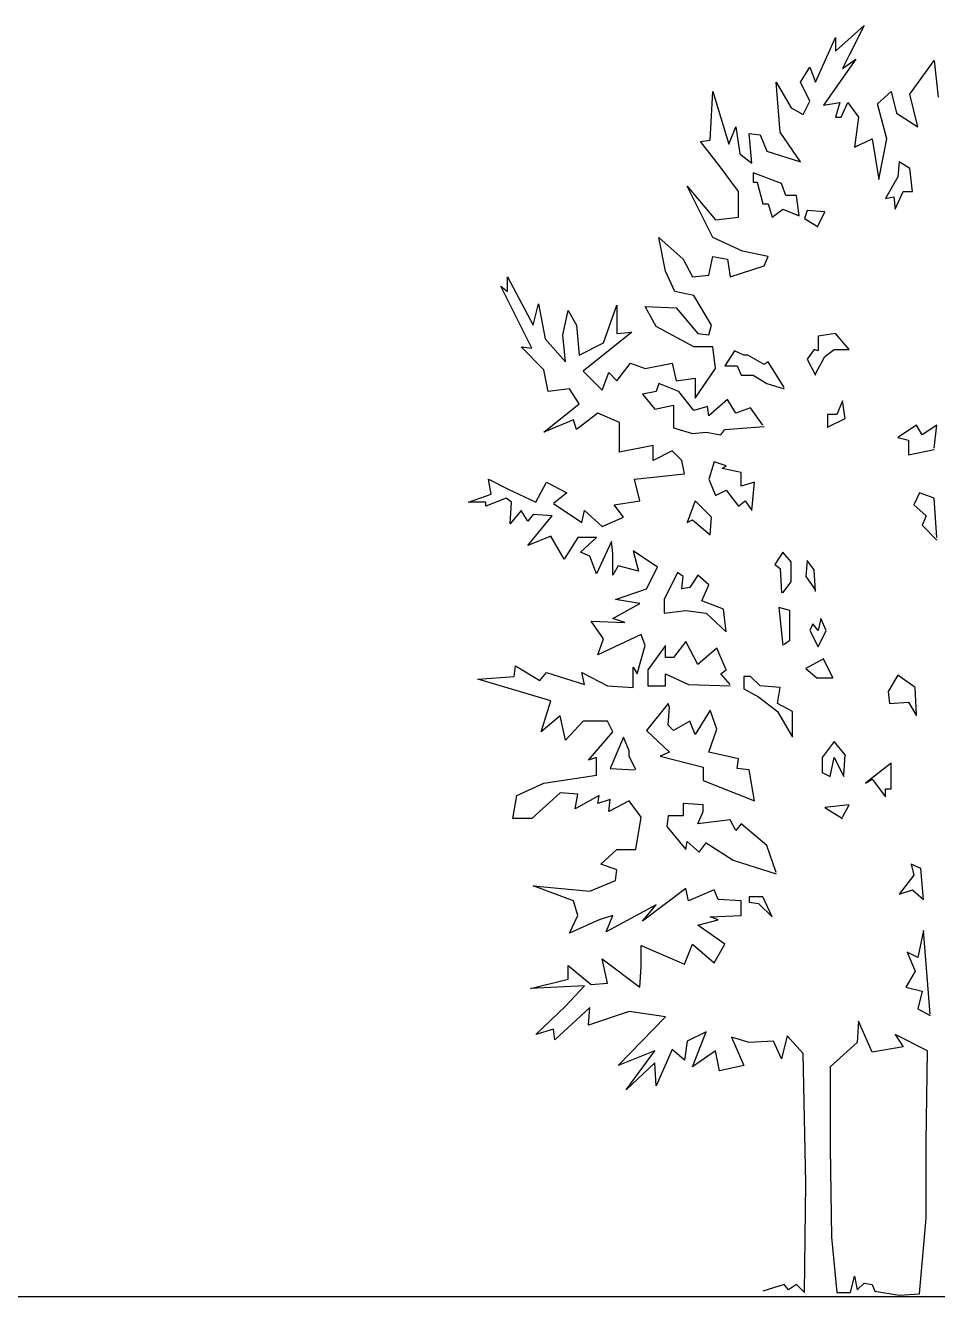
# Model space of a CAD drawing. Header units: millimetres. Extents: x 87938 to 265635, y 330093 to 434310.
# Drawn here: x 195129 to 201307, y 365241 to 373847 of the extents above; entities that cross this region are included whole.
import ezdxf

# ---------------------------------------------------------------- set-up
doc = ezdxf.new("R2010")
doc.units = ezdxf.units.MM
doc.layers.add('www.cad-blocks.net', color=7, linetype='Continuous')

# ---------------------------------------------------------------- blocks, each defined once
blk = doc.blocks.new('A$C615A110C')
for p, q in [((1776.8, 6022.7), (1914, 6146.9)), ((1914, 6146.9), (1842.1, 6003.1)), ((1678.8, 5872.5), (1776.8, 6088.1)), ((1776.8, 6088.1), (1776.8, 6022.7)), ((1874.8, 5983.5), (1718, 5761.4)), ((1842.1, 6003.1), (1809.4, 5937.8)), ((1809.4, 5937.8), (1874.8, 5983.5)), ((2136, 5813.7), (2253.6, 5977)), ((2253.6, 5977), (2273.2, 5800.6)), ((1606.9, 5872.5), (1652.7, 5944.4)), ((1652.7, 5944.4), (1678.8, 5872.5)), ((1509, 5630.8), (1489.4, 5872.5)), ((1489.4, 5872.5), (1561.2, 5748.4)), ((1652.7, 5781), (1606.9, 5872.5)), ((1169.3, 5591.6), (1182.3, 5826.8)), ((1182.3, 5826.8), (1260.7, 5572)), ((1620, 5715.7), (1652.7, 5781)), ((1979.3, 5768), (2044.6, 5826.8)), ((2044.6, 5826.8), (2070.7, 5722.3)), ((2175.2, 5656.9), (2136, 5813.7)), ((1561.2, 5748.4), (1620, 5715.7)), ((1718, 5761.4), (1796.4, 5774.5)), ((1796.4, 5774.5), (1776.8, 5702.7)), ((1802.9, 5702.7), (1835.6, 5774.5)), ((1835.6, 5774.5), (1887.8, 5702.7)), ((2025, 5598.1), (1979.3, 5768)), ((2070.7, 5722.3), (2175.2, 5656.9)), ((1260.7, 5572), (1293.4, 5656.9)), ((1293.4, 5656.9), (1313, 5526.3)), ((1776.8, 5702.7), (1802.9, 5702.7)), ((1887.8, 5702.7), (1868.2, 5558.9)), ((1371.8, 5480.6), (1358.7, 5624.3)), ((1358.7, 5624.3), (1411, 5617.7)), ((1411, 5617.7), (1443.6, 5539.4)), ((1606.9, 5487.1), (1509, 5630.8)), ((1868.2, 5558.9), (1953.1, 5598.1)), ((1953.1, 5598.1), (1985.8, 5402.2)), ((1985.8, 5402.2), (2025, 5598.1)), ((1123.5, 5585.1), (1169.3, 5591.6)), ((1215, 5467.5), (1123.5, 5585.1)), ((1443.6, 5539.4), (1606.9, 5487.1)), ((1313, 5526.3), (1371.8, 5480.6)), ((2083.8, 5487.1), (2077.3, 5415.2)), ((2136, 5454.4), (2083.8, 5487.1)), ((1306.5, 5343.4), (1215, 5467.5)), ((1515.5, 5382.6), (1378.3, 5434.8)), ((1378.3, 5434.8), (1378.3, 5389.1)), ((2077.3, 5415.2), (2018.5, 5310.7)), ((2149.1, 5343.4), (2136, 5454.4)), ((1182.3, 5121.3), (1058.2, 5369.5)), ((1058.2, 5369.5), (1195.4, 5206.2)), ((1378.3, 5389.1), (1397.9, 5389.1)), ((1397.9, 5389.1), (1424, 5284.6)), ((1535.1, 5323.8), (1515.5, 5382.6)), ((1306.5, 5219.3), (1306.5, 5343.4)), ((1587.3, 5323.8), (1535.1, 5323.8)), ((1600.4, 5225.8), (1587.3, 5323.8)), ((2018.5, 5310.7), (2057.7, 5317.3)), ((2057.7, 5317.3), (2064.2, 5258.5)), ((2064.2, 5258.5), (2103.4, 5343.4)), ((2103.4, 5343.4), (2149.1, 5343.4)), ((1424, 5284.6), (1450.2, 5284.6)), ((1450.2, 5284.6), (1469.8, 5219.3)), ((1469.8, 5219.3), (1522, 5258.5)), ((1522, 5258.5), (1600.4, 5225.8)), ((1639.6, 5251.9), (1626.5, 5212.7)), ((1724.5, 5245.4), (1639.6, 5251.9)), ((1691.9, 5180.1), (1724.5, 5245.4)), ((1195.4, 5206.2), (1306.5, 5219.3)), ((1626.5, 5212.7), (1691.9, 5173.5)), ((953.7, 4958), (921, 5121.3)), ((921, 5121.3), (1038.6, 5016.8)), ((1326, 5056), (1182.3, 5121.3)), ((1450.2, 5029.8), (1326, 5056)), ((1038.6, 5016.8), (1084.4, 4931.9)), ((1162.7, 4938.4), (1182.3, 5029.8)), ((1182.3, 5029.8), (1254.2, 5016.8)), ((1254.2, 5016.8), (1267.3, 4931.9)), ((1267.3, 4931.9), (1430.6, 4984.1)), ((1430.6, 4984.1), (1450.2, 5029.8)), ((189.4, 4860), (189.4, 4931.9)), ((189.4, 4931.9), (313.5, 4696.7)), ((999.4, 4860), (953.7, 4958)), ((1084.4, 4931.9), (1162.7, 4938.4)), ((307, 4585.6), (156.8, 4886.1)), ((156.8, 4886.1), (189.4, 4860)), ((1090.9, 4840.4), (999.4, 4860)), ((313.5, 4696.7), (339.7, 4801.2)), ((339.7, 4801.2), (372.3, 4631.4)), ((653.2, 4611.8), (718.5, 4794.7)), ((718.5, 4794.7), (718.5, 4657.5)), ((1175.8, 4696.7), (1090.9, 4840.4)), ((457.3, 4651), (483.4, 4768.5)), ((483.4, 4768.5), (522.6, 4696.7)), ((855.7, 4788.1), (1006, 4781.6)), ((908, 4690.2), (855.7, 4788.1)), ((1006, 4781.6), (1110.5, 4657.5)), ((522.6, 4696.7), (535.6, 4553)), ((1090.9, 4592.2), (908, 4690.2)), ((1162.7, 4651), (1175.8, 4696.7)), ((372.3, 4631.4), (470.3, 4520.3)), ((470.3, 4520.3), (457.3, 4651)), ((535.6, 4553), (653.2, 4611.8)), ((790.4, 4664), (555.2, 4474.6)), ((718.5, 4657.5), (790.4, 4664)), ((1110.5, 4657.5), (1162.7, 4651)), ((1776.8, 4657.5), (1691.9, 4644.4)), ((1691.9, 4644.4), (1691.9, 4572.6)), ((1842.1, 4579.1), (1776.8, 4657.5)), ((365.8, 4481.1), (254.8, 4592.2)), ((254.8, 4592.2), (307, 4585.6)), ((1182.3, 4592.2), (1090.9, 4592.2)), ((1195.4, 4487.7), (1182.3, 4592.2)), ((1286.9, 4572.6), (1241.1, 4500.7)), ((1332.6, 4553), (1286.9, 4572.6)), ((1352.2, 4553), (1332.6, 4553)), ((1430.6, 4507.3), (1352.2, 4553)), ((1672.3, 4579.1), (1639.6, 4533.4)), ((1691.9, 4572.6), (1672.3, 4579.1)), ((1724.5, 4546.4), (1770.2, 4579.1)), ((1770.2, 4579.1), (1842.1, 4579.1)), ((718.5, 4428.9), (783.9, 4513.8)), ((783.9, 4513.8), (855.7, 4487.7)), ((855.7, 4487.7), (986.4, 4513.8)), ((986.4, 4513.8), (1006, 4428.9)), ((1097.4, 4344), (1195.4, 4487.7)), ((1241.1, 4500.7), (1299.9, 4500.7)), ((1299.9, 4500.7), (1319.5, 4455)), ((1450.2, 4520.3), (1430.6, 4507.3)), ((1528.5, 4396.2), (1450.2, 4520.3)), ((1639.6, 4533.4), (1678.8, 4455)), ((1678.8, 4461.5), (1724.5, 4546.4)), ((385.4, 4376.6), (365.8, 4481.1)), ((555.2, 4474.6), (646.7, 4383.1)), ((646.7, 4383.1), (679.4, 4468.1)), ((679.4, 4468.1), (718.5, 4428.9)), ((1006, 4428.9), (1097.4, 4441.9)), ((1097.4, 4441.9), (1097.4, 4344)), ((1319.5, 4455), (1378.3, 4455)), ((1378.3, 4455), (1443.6, 4415.8)), ((489.9, 4389.7), (385.4, 4376.6)), ((535.6, 4317.8), (489.9, 4389.7)), ((908, 4376.6), (842.7, 4363.5)), ((921, 4415.8), (908, 4376.6)), ((1019, 4376.6), (921, 4415.8)), ((1090.9, 4285.2), (1019, 4376.6)), ((1443.6, 4415.8), (1528.5, 4389.7)), ((365.8, 4180.6), (535.6, 4317.8)), ((842.7, 4363.5), (901.5, 4291.7)), ((901.5, 4291.7), (992.9, 4311.3)), ((992.9, 4311.3), (992.9, 4200.2)), ((1156.2, 4304.8), (1090.9, 4285.2)), ((1162.7, 4259), (1156.2, 4304.8)), ((1254.2, 4337.4), (1162.7, 4259)), ((1293.4, 4272.1), (1254.2, 4337.4)), ((1809.4, 4330.9), (1783.3, 4265.6)), ((1822.5, 4246), (1809.4, 4330.9)), ((627.1, 4272.1), (522.6, 4193.7)), ((731.6, 4226.4), (627.1, 4272.1)), ((1365.2, 4298.2), (1293.4, 4272.1)), ((1424, 4213.3), (1365.2, 4298.2)), ((1783.3, 4265.6), (1737.6, 4265.6)), ((1737.6, 4265.6), (1737.6, 4200.2)), ((1744.1, 4206.8), (1822.5, 4246)), ((509.5, 4239.4), (365.8, 4180.6)), ((522.6, 4193.7), (509.5, 4239.4)), ((731.6, 4082.7), (731.6, 4226.4)), ((992.9, 4200.2), (1084.4, 4174.1)), ((1084.4, 4174.1), (1149.7, 4180.6)), ((1149.7, 4180.6), (1221.5, 4167.6)), ((1221.5, 4167.6), (1241.1, 4193.7)), ((1241.1, 4193.7), (1430.6, 4206.8)), ((2168.7, 4213.3), (2077.3, 4154.5)), ((2194.8, 4167.6), (2168.7, 4213.3)), ((2266.7, 4213.3), (2194.8, 4167.6)), ((2253.6, 4102.3), (2266.7, 4213.3)), ((2077.3, 4154.5), (2129.5, 4141.5)), ((2129.5, 4141.5), (2129.5, 4069.6)), ((894.9, 4115.3), (731.6, 4082.7)), ((894.9, 4043.5), (894.9, 4115.3)), ((986.4, 4089.2), (894.9, 4043.5)), ((1032.1, 4043.5), (986.4, 4089.2)), ((2129.5, 4069.6), (2253.6, 4095.7)), ((1045.2, 3978.1), (1032.1, 4043.5)), ((1188.9, 4036.9), (1162.7, 3952)), ((1247.7, 4017.3), (1188.9, 4036.9)), ((1228.1, 4004.3), (1247.7, 4017.3)), ((1319.5, 3984.7), (1228.1, 4004.3)), ((98, 3952), (189.4, 3906.3)), ((111, 3880.2), (98, 3952)), ((326.6, 3841), (378.9, 3939)), ((378.9, 3939), (476.9, 3886.7)), ((803.5, 3952), (1045.2, 3978.1)), ((829.6, 3847.5), (803.5, 3952)), ((1162.7, 3952), (1195.4, 3873.6)), ((1319.5, 3919.4), (1319.5, 3984.7)), ((1384.8, 3939), (1319.5, 3919.4)), ((1371.8, 3801.8), (1384.8, 3939)), ((0, 3841), (111, 3880.2)), ((189.4, 3906.3), (326.6, 3841)), ((476.9, 3886.7), (411.5, 3834.4)), ((1195.4, 3873.6), (1247.7, 3899.8)), ((1247.7, 3899.8), (1306.5, 3821.4)), ((2181.8, 3886.7), (2155.6, 3827.9)), ((2253.6, 3860.6), (2181.8, 3886.7)), ((84.9, 3841), (0, 3841)), ((182.9, 3860.6), (84.9, 3821.4)), ((84.9, 3821.4), (84.9, 3841)), ((209, 3841), (182.9, 3860.6)), ((202.5, 3736.5), (209, 3841)), ((411.5, 3834.4), (548.7, 3743)), ((705.5, 3827.9), (829.6, 3847.5)), ((751.2, 3769.1), (705.5, 3827.9)), ((1097.4, 3847.5), (1058.2, 3743)), ((1175.8, 3769.1), (1097.4, 3847.5)), ((1306.5, 3821.4), (1339.1, 3847.5)), ((1339.1, 3847.5), (1371.8, 3801.8)), ((2155.6, 3827.9), (2214.4, 3775.6)), ((2266.7, 3671.1), (2253.6, 3860.6)), ((254.8, 3801.8), (202.5, 3736.5)), ((287.4, 3749.5), (254.8, 3801.8)), ((313.5, 3782.2), (287.4, 3749.5)), ((287.4, 3631.9), (405, 3775.6)), ((405, 3775.6), (313.5, 3782.2)), ((548.7, 3743), (561.8, 3801.8)), ((561.8, 3801.8), (646.7, 3723.4)), ((646.7, 3723.4), (751.2, 3769.1)), ((1058.2, 3743), (1084.4, 3756)), ((1084.4, 3756), (1169.3, 3684.2)), ((1169.3, 3684.2), (1175.8, 3769.1)), ((2214.4, 3775.6), (2194.8, 3729.9)), ((2194.8, 3729.9), (2266.7, 3658.1)), ((398.5, 3677.7), (287.4, 3631.9)), ((463.8, 3566.6), (398.5, 3677.7)), ((529.1, 3671.1), (463.8, 3566.6)), ((620.6, 3671.1), (529.1, 3671.1)), ((542.2, 3599.3), (620.6, 3671.1)), ((692.4, 3651.5), (620.6, 3494.8)), ((699, 3592.7), (692.4, 3651.5)), ((587.9, 3579.7), (542.2, 3599.3)), ((620.6, 3494.8), (587.9, 3579.7)), ((699, 3488.2), (699, 3592.7)), ((914.5, 3527.4), (796.9, 3605.8)), ((796.9, 3605.8), (823.1, 3507.8)), ((1522, 3599.3), (1482.8, 3540.5)), ((1561.2, 3553.5), (1522, 3599.3)), ((725.1, 3534), (699, 3488.2)), ((823.1, 3507.8), (725.1, 3534)), ((862.3, 3422.9), (914.5, 3527.4)), ((1482.8, 3540.5), (1509, 3520.9)), ((1509, 3520.9), (1515.5, 3403.3)), ((1561.2, 3455.6), (1561.2, 3553.5)), ((1639.6, 3560.1), (1633.1, 3481.7)), ((1672.3, 3514.4), (1639.6, 3560.1)), ((1678.8, 3409.8), (1672.3, 3514.4)), ((1012.5, 3501.3), (947.2, 3370.6)), ((1038.6, 3481.7), (1012.5, 3501.3)), ((1032.1, 3422.9), (1038.6, 3481.7)), ((1110.5, 3488.2), (1071.3, 3429.4)), ((1162.7, 3442.5), (1110.5, 3488.2)), ((1130.1, 3364.1), (1162.7, 3442.5)), ((1522, 3403.3), (1561.2, 3455.6)), ((1633.1, 3481.7), (1678.8, 3416.4)), ((712, 3370.6), (862.3, 3422.9)), ((1071.3, 3429.4), (1032.1, 3422.9)), ((699, 3279.2), (829.6, 3351)), ((829.6, 3351), (712, 3370.6)), ((947.2, 3370.6), (947.2, 3305.3)), ((1234.6, 3324.9), (1130.1, 3364.1)), ((1247.7, 3213.9), (1234.6, 3324.9)), ((1502.4, 3331.5), (1522, 3148.5)), ((1554.7, 3318.4), (1502.4, 3331.5)), ((594.4, 3266.1), (757.7, 3259.6)), ((653.2, 3181.2), (594.4, 3266.1)), ((757.7, 3259.6), (699, 3279.2)), ((947.2, 3305.3), (1051.7, 3318.4)), ((1051.7, 3318.4), (1149.7, 3305.3)), ((1149.7, 3305.3), (1247.7, 3213.9)), ((1554.7, 3174.7), (1554.7, 3318.4)), ((1704.9, 3279.2), (1691.9, 3220.4)), ((1731, 3220.4), (1704.9, 3279.2)), ((836.1, 3200.8), (627.1, 3102.8)), ((855.7, 3148.5), (836.1, 3200.8)), ((1665.7, 3253.1), (1652.7, 3220.4)), ((1652.7, 3220.4), (1691.9, 3142)), ((1691.9, 3220.4), (1665.7, 3253.1)), ((1691.9, 3142), (1731, 3220.4)), ((627.1, 3102.8), (653.2, 3181.2)), ((816.5, 3011.4), (855.7, 3148.5)), ((953.7, 3148.5), (868.8, 3031)), ((953.7, 3089.8), (953.7, 3148.5)), ((1051.7, 3168.1), (992.9, 3089.8)), ((1110.5, 3057.1), (1051.7, 3168.1)), ((1201.9, 3135.5), (1110.5, 3057.1)), ((1247.7, 3031), (1201.9, 3135.5)), ((1528.5, 3155.1), (1554.7, 3174.7)), ((992.9, 3089.8), (953.7, 3089.8)), ((1718, 3083.2), (1633.1, 3037.5)), ((1763.7, 2991.8), (1718, 3083.2)), ((222.1, 2998.3), (228.6, 3050.6)), ((228.6, 3050.6), (346.2, 2978.7)), ((346.2, 2978.7), (378.9, 3017.9)), ((378.9, 3017.9), (561.8, 2959.1)), ((561.8, 2959.1), (548.7, 3017.9)), ((548.7, 3017.9), (672.8, 2952.6)), ((796.9, 2946), (796.9, 3044)), ((796.9, 3044), (816.5, 3011.4)), ((868.8, 3031), (868.8, 2952.6)), ((1221.5, 3011.4), (1247.7, 3031)), ((1633.1, 3037.5), (1685.3, 2991.8)), ((45.7, 2985.2), (222.1, 2998.3)), ((398.5, 2880.7), (45.7, 2985.2)), ((672.8, 2952.6), (796.9, 2946)), ((868.8, 2952.6), (953.7, 2952.6)), ((953.7, 2952.6), (953.7, 3011.4)), ((953.7, 3011.4), (1064.8, 2959.1)), ((1064.8, 2959.1), (1267.3, 2952.6)), ((1267.3, 2959.1), (1221.5, 3011.4)), ((1365.2, 2998.3), (1332.6, 2998.3)), ((1332.6, 2998.3), (1332.6, 2939.5)), ((1411, 2952.6), (1365.2, 2998.3)), ((1509, 2946), (1411, 2952.6)), ((1685.3, 2991.8), (1763.7, 2991.8)), ((2077.3, 3004.8), (2031.5, 2926.5)), ((2162.2, 2946), (2077.3, 3004.8)), ((1332.6, 2939.5), (1404.4, 2900.3)), ((1404.4, 2900.3), (1495.9, 2828.5)), ((1495.9, 2867.7), (1509, 2946)), ((2031.5, 2926.5), (2038.1, 2867.7)), ((2168.7, 2815.4), (2162.2, 2946)), ((352.7, 2730.5), (398.5, 2880.7)), ((966.8, 2867.7), (862.3, 2737)), ((973.3, 2848.1), (966.8, 2867.7)), ((966.8, 2763.1), (973.3, 2848.1)), ((1169.3, 2835), (1097.4, 2717.4)), ((1201.9, 2743.5), (1169.3, 2835)), ((1567.7, 2828.5), (1495.9, 2867.7)), ((1495.9, 2828.5), (1567.7, 2704.4)), ((1567.7, 2710.9), (1567.7, 2828.5)), ((2038.1, 2867.7), (2129.5, 2874.2)), ((2129.5, 2874.2), (2168.7, 2808.9)), ((444.2, 2808.9), (352.7, 2730.5)), ((470.3, 2691.3), (444.2, 2808.9)), ((555.2, 2782.7), (470.3, 2691.3)), ((672.8, 2782.7), (555.2, 2782.7)), ((699, 2730.5), (672.8, 2782.7)), ((1071.3, 2782.7), (992.9, 2737)), ((1097.4, 2717.4), (1071.3, 2782.7)), ((581.4, 2593.3), (699, 2730.5)), ((862.3, 2737), (973.3, 2632.5)), ((992.9, 2737), (966.8, 2763.1)), ((1162.7, 2632.5), (1201.9, 2743.5)), ((751.2, 2704.4), (685.9, 2554.1)), ((777.3, 2639), (751.2, 2704.4)), ((1770.2, 2684.8), (1711.5, 2606.4)), ((1822.5, 2619.4), (1770.2, 2684.8)), ((620.6, 2606.4), (581.4, 2593.3)), ((620.6, 2521.5), (620.6, 2606.4)), ((777.3, 2612.9), (777.3, 2639)), ((810, 2547.6), (777.3, 2612.9)), ((973.3, 2632.5), (927.6, 2612.9)), ((927.6, 2612.9), (1136.6, 2560.6)), ((1306.5, 2599.8), (1162.7, 2632.5)), ((1299.9, 2554.1), (1306.5, 2599.8)), ((1711.5, 2606.4), (1711.5, 2534.5)), ((1750.6, 2514.9), (1770.2, 2606.4)), ((1770.2, 2606.4), (1816, 2514.9)), ((1816, 2521.5), (1822.5, 2619.4)), ((365.8, 2482.3), (620.6, 2521.5)), ((685.9, 2554.1), (803.5, 2547.6)), ((1136.6, 2560.6), (1136.6, 2495.3)), ((1358.7, 2547.6), (1299.9, 2554.1)), ((1384.8, 2397.3), (1358.7, 2547.6)), ((1711.5, 2534.5), (1750.6, 2514.9)), ((2044.6, 2580.2), (1920.5, 2482.3)), ((2044.6, 2456.1), (2044.6, 2580.2)), ((235.2, 2423.5), (365.8, 2482.3)), ((1136.6, 2495.3), (1384.8, 2397.3)), ((1920.5, 2482.3), (1953.1, 2501.9)), ((1953.1, 2501.9), (2018.5, 2416.9)), ((215.6, 2312.4), (235.2, 2423.5)), ((444.2, 2436.5), (307, 2312.4)), ((529.1, 2430), (444.2, 2436.5)), ((516, 2358.1), (529.1, 2430)), ((633.6, 2423.5), (516, 2358.1)), ((627.1, 2384.3), (633.6, 2423.5)), ((685.9, 2403.9), (627.1, 2384.3)), ((679.4, 2345.1), (685.9, 2403.9)), ((777.3, 2397.3), (679.4, 2345.1)), ((836.1, 2319), (777.3, 2397.3)), ((2018.5, 2416.9), (2018.5, 2456.1)), ((2018.5, 2456.1), (2044.6, 2456.1)), ((1136.6, 2377.7), (1038.6, 2384.3)), ((1038.6, 2384.3), (1038.6, 2325.5)), ((1110.5, 2286.3), (1136.6, 2345.1)), ((1136.6, 2345.1), (1136.6, 2377.7)), ((1842.1, 2377.7), (1724.5, 2364.7)), ((1724.5, 2364.7), (1809.4, 2312.4)), ((1809.4, 2319), (1842.1, 2377.7)), ((307, 2312.4), (215.6, 2312.4)), ((810, 2162.2), (836.1, 2319)), ((966.8, 2325.5), (960.2, 2273.2)), ((1038.6, 2325.5), (966.8, 2325.5)), ((1267.3, 2305.9), (1110.5, 2286.3)), ((1293.4, 2253.6), (1267.3, 2305.9)), ((1319.5, 2286.3), (1293.4, 2253.6)), ((1443.6, 2181.8), (1319.5, 2286.3)), ((960.2, 2273.2), (1051.7, 2162.2)), ((640.2, 2090.3), (718.5, 2162.2)), ((718.5, 2162.2), (810, 2162.2)), ((1051.7, 2162.2), (1058.2, 2201.4)), ((1058.2, 2201.4), (1117, 2149.1)), ((1117, 2149.1), (1149.7, 2194.8)), ((1149.7, 2194.8), (1280.3, 2109.9)), ((1489.4, 2051.1), (1443.6, 2181.8)), ((718.5, 2064.2), (640.2, 2090.3)), ((1280.3, 2109.9), (1489.4, 2044.6)), ((2188.3, 2070.7), (2142.6, 2090.3)), ((2142.6, 2090.3), (2155.6, 2038.1)), ((712, 2011.9), (718.5, 2064.2)), ((2155.6, 2038.1), (2083.8, 1946.6)), ((2201.4, 1920.5), (2188.3, 2070.7)), ((509.5, 1914), (313.5, 1985.8)), ((313.5, 1985.8), (587.9, 1959.7)), ((587.9, 1959.7), (712, 2011.9)), ((1051.7, 1972.7), (842.7, 1816)), ((1064.8, 1914), (1051.7, 1972.7)), ((529.1, 1842.1), (509.5, 1914)), ((1188.9, 1966.2), (1064.8, 1914)), ((1208.5, 1920.5), (1188.9, 1966.2)), ((1319.5, 1914), (1208.5, 1920.5)), ((1319.5, 1842.1), (1319.5, 1914)), ((1424, 1933.5), (1358.7, 1933.5)), ((1358.7, 1933.5), (1358.7, 1907.4)), ((1358.7, 1907.4), (1404.4, 1900.9)), ((1469.8, 1835.6), (1424, 1933.5)), ((2083.8, 1946.6), (2149.1, 1966.2)), ((2149.1, 1966.2), (2201.4, 1920.5)), ((908, 1894.4), (666.3, 1763.7)), ((842.7, 1816), (908, 1894.4)), ((1404.4, 1900.9), (1469.8, 1835.6)), ((489.9, 1757.2), (529.1, 1842.1)), ((633.6, 1822.5), (489.9, 1757.2)), ((699, 1842.1), (633.6, 1822.5)), ((666.3, 1763.7), (699, 1842.1)), ((1110.5, 1796.4), (1208.5, 1822.5)), ((1241.1, 1704.9), (1110.5, 1796.4)), ((1169.3, 1835.6), (1319.5, 1842.1)), ((1208.5, 1822.5), (1169.3, 1835.6)), ((2201.4, 1770.2), (2175.2, 1639.6)), ((2234, 1365.2), (2201.4, 1770.2)), ((836.1, 1593.9), (836.1, 1698.4)), ((836.1, 1698.4), (1045.2, 1606.9)), ((1045.2, 1606.9), (1084.4, 1704.9)), ((1084.4, 1704.9), (1188.9, 1613.5)), ((1188.9, 1613.5), (1241.1, 1704.9)), ((2123, 1665.7), (2162.2, 1574.3)), ((2175.2, 1639.6), (2123, 1665.7)), ((483.4, 1535.1), (483.4, 1600.4)), ((483.4, 1600.4), (594.4, 1509)), ((646.7, 1633.1), (829.6, 1495.9)), ((672.8, 1515.5), (646.7, 1633.1)), ((829.6, 1495.9), (836.1, 1593.9)), ((2162.2, 1574.3), (2116.5, 1495.9)), ((300.5, 1489.4), (483.4, 1535.1)), ((561.8, 1502.4), (300.5, 1489.4)), ((470.3, 1404.4), (561.8, 1502.4)), ((594.4, 1509), (672.8, 1515.5)), ((2116.5, 1495.9), (2194.8, 1476.3)), ((2194.8, 1476.3), (2175.2, 1391.4)), ((326.6, 1267.3), (470.3, 1404.4)), ((587.9, 1397.9), (418.1, 1241.1)), ((581.4, 1313), (587.9, 1397.9)), ((777.3, 1378.3), (581.4, 1313)), ((953.7, 1352.2), (777.3, 1378.3)), ((2175.2, 1391.4), (2234, 1358.7)), ((411.5, 1293.4), (326.6, 1267.3)), ((418.1, 1241.1), (411.5, 1293.4)), ((725.1, 1117), (953.7, 1352.2)), ((1887.8, 1332.6), (1881.3, 1228.1)), ((1953.1, 1182.3), (1887.8, 1332.6)), ((1058.2, 1234.6), (1045.2, 1143.1)), ((1149.7, 1280.3), (1058.2, 1234.6)), ((1084.4, 1110.5), (1149.7, 1280.3)), ((1358.7, 1228.1), (1273.8, 1254.2)), ((1273.8, 1254.2), (1332.6, 1117)), ((1476.3, 1234.6), (1358.7, 1228.1)), ((1515.5, 1149.7), (1476.3, 1234.6)), ((1541.6, 1260.7), (1515.5, 1149.7)), ((1620, 1175.8), (1541.6, 1260.7)), ((2221, 1188.9), (2064.2, 1267.3)), ((2064.2, 1267.3), (2103.4, 1208.5)), ((901.5, 1188.9), (725.1, 1117)), ((764.3, 999.4), (901.5, 1188.9)), ((986.4, 1195.4), (908, 1019)), ((1045.2, 1143.1), (986.4, 1195.4)), ((1195.4, 1188.9), (1084.4, 1110.5)), ((1215, 1090.9), (1195.4, 1188.9)), ((1633.1, 548.7), (1620, 1175.8)), ((1881.3, 1228.1), (1750.6, 1110.5)), ((2103.4, 1208.5), (1953.1, 1182.3)), ((2214.4, 744.7), (2221, 1188.9)), ((901.5, 1130.1), (764.3, 999.4)), ((908, 1019), (901.5, 1130.1)), ((1332.6, 1117), (1215, 1090.9)), ((1750.6, 1110.5), (1750.6, 718.5)), ((2214.4, 378.9), (2214.4, 744.7)), ((1750.6, 718.5), (1757.2, 287.4)), ((1626.5, 19.6), (1633.1, 548.7)), ((2181.8, 13.1), (2214.4, 378.9)), ((1757.2, 287.4), (1783.3, 19.6)), ((1848.6, 19.6), (1868.2, 98)), ((1868.2, 98), (1881.3, 32.7)), ((1881.3, 32.7), (1914, 65.3)), ((1914, 65.3), (1953.1, 58.8)), ((1528.5, 58.8), (1424, 26.1)), ((1548.1, 32.7), (1528.5, 58.8)), ((1587.3, 58.8), (1548.1, 32.7)), ((1626.5, 19.6), (1587.3, 58.8)), ((1783.3, 19.6), (1848.6, 19.6)), ((1953.1, 58.8), (1966.2, 26.1)), ((1966.2, 26.1), (2083.8, 6.5)), ((2083.8, 6.5), (2181.8, 13.1))]:
    blk.add_line(p, q)
blk = doc.blocks.new('format')
at = {"layer": 'www.cad-blocks.net', "color": 155, "true_color": 0x546d8e}
blk.add_line((102853.7, 365241.3), (265634.8, 365241.3), dxfattribs=at)

msp = doc.modelspace()

# ---------------------------------------------------------------- block references
at = {"xscale": 1.4, "yscale": 1.4, "zscale": 1.4}
msp.add_blockref('A$C615A110C', (198128.7, 365241.3), dxfattribs=at)
at = {"layer": 'www.cad-blocks.net'}
msp.add_blockref('format', (0, 0), dxfattribs=at)

doc.saveas('drawing.dxf')
